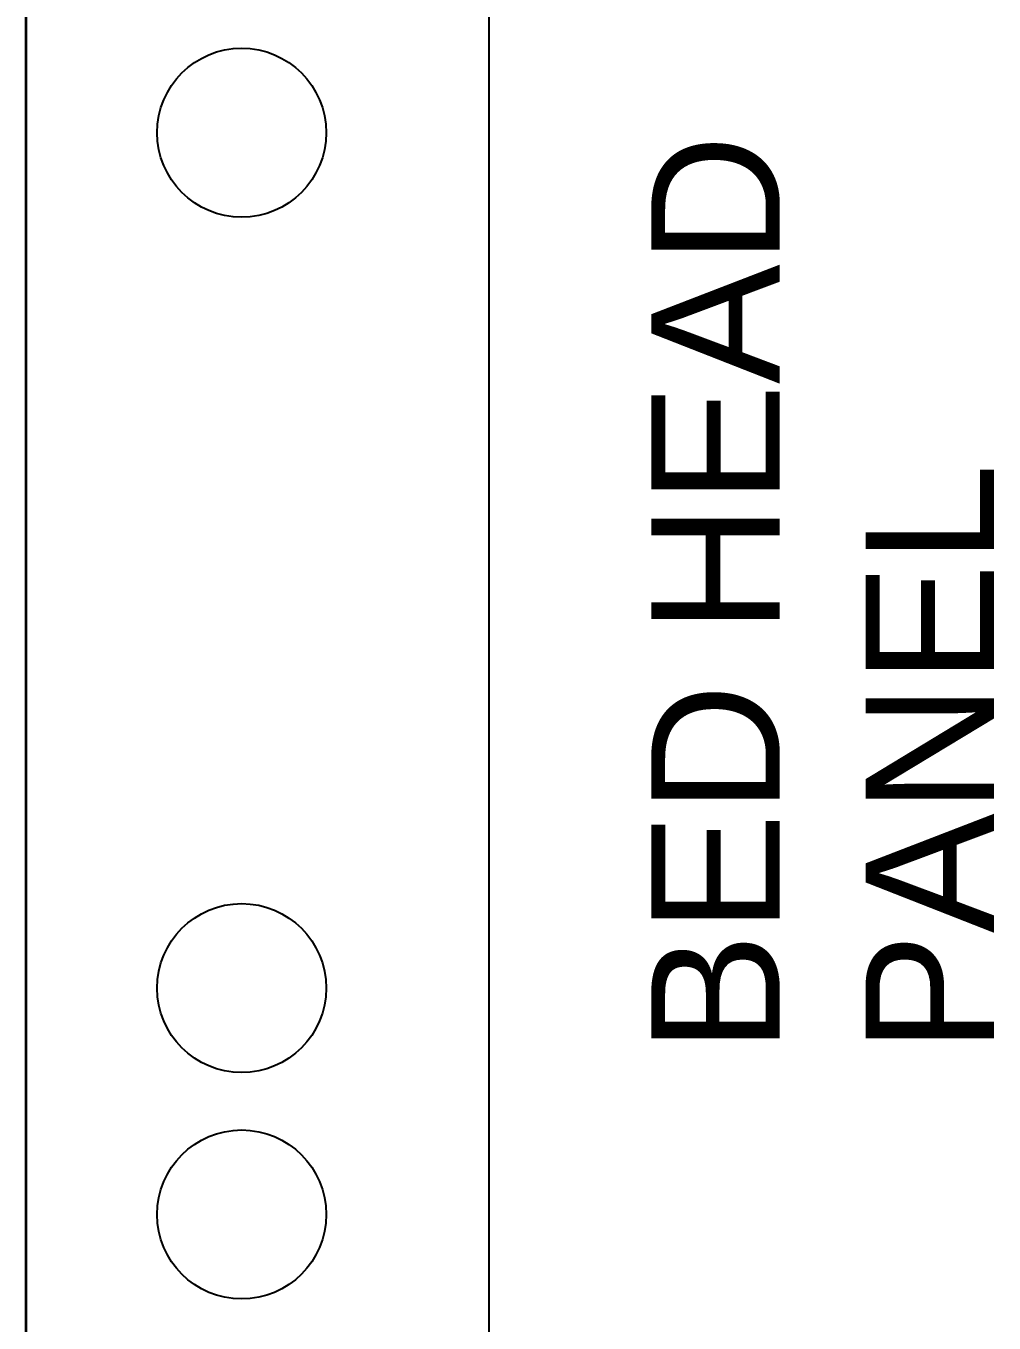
# Model space of a CAD drawing. Extents: x 2733443 to 3206532, y -1516114 to -1264405.
# Drawn here: x 3016457 to 3017210, y -1500057 to -1499048 of the extents above; entities that cross this region are included whole.
import ezdxf

# ---------------------------------------------------------------- set-up
doc = ezdxf.new("R2010")
doc.units = 0
doc.header["$MEASUREMENT"] = 0
doc.linetypes.add('1', pattern=[0, 0, 0])
doc.layers.get('0').update_dxf_attribs({"color": 250, "linetype": '1'})
doc.layers.add('fun-text', color=250, linetype='Continuous')
doc.layers.add('furniture', color=33, linetype='Continuous')
doc.layers.add('WALL', color=7, linetype='1', lineweight=35)
doc.styles.add('ARIAL', font='arial.ttf')

# ---------------------------------------------------------------- blocks, each defined once
blk = doc.blocks.new('EQUIPMENT')
at = {"layer": 'furniture', "lineweight": -3}
blk.add_line((-14776.6, 3446.8), (-14776.6, 1906.8), dxfattribs=at)
at = {"layer": 'furniture', "color": 9, "lineweight": -3, "true_color": 0xc7c8ca}
for centre in [(-14968.8, 3032.3), (-14968.8, 2367.3)]:
    blk.add_circle(centre, 65.7, dxfattribs=at)
at = {"layer": 'furniture', "color": 3, "lineweight": -3}
blk.add_circle((-14968.8, 2191.3), 65.7, dxfattribs=at)
at = {"layer": 'fun-text', "lineweight": -3, "insert": (-14650.3, 2316.8), "char_height": 100, "attachment_point": 1, "rotation": 90, "style": 'ARIAL'}
blk.add_mtext_dynamic_manual_height_columns('BED HEAD PANEL', width=899, gutter_width=19.8, heights=[560.5], dxfattribs=at)

msp = doc.modelspace()

# ---------------------------------------------------------------- linework, layer by layer
at = {"layer": 'WALL'}
msp.add_line((3016456.5884, -1497353.4359), (3016456.5884, -1501933.4359), dxfattribs=at)

# ---------------------------------------------------------------- block references
at = {"color": 240, "true_color": 0xed1f24}
msp.add_blockref('EQUIPMENT', (3031593.1809, -1502163.4359), dxfattribs=at)

doc.saveas('drawing.dxf')
